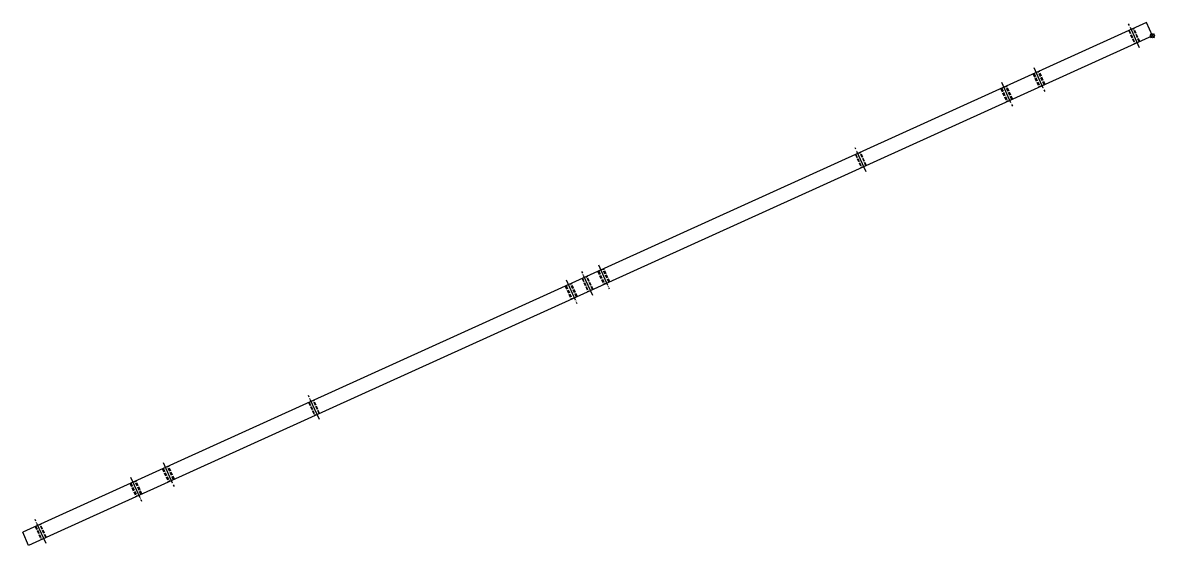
# Model space of a CAD drawing. Extents: x -1032 to -14, y 350 to 821.
import ezdxf

# ---------------------------------------------------------------- set-up
doc = ezdxf.new("R2010")
doc.units = 0
doc.header["$MEASUREMENT"] = 0
doc.linetypes.add('CENTER', pattern=[22, 20, -1, 0, -1])
doc.linetypes.add('DASHED', pattern=[4, 3, -1])
doc.layers.get('0').update_dxf_attribs({"linetype": 'CONTINUOUS'})
doc.layers.add('$PARTREF_BOM', color=7, linetype='CONTINUOUS')
doc.styles.get("Standard").update_dxf_attribs({"font": 'txt.shx', "bigfont": 'chineset.shx'})

# ---------------------------------------------------------------- blocks, each defined once
blk = doc.blocks.new('PARTREF')
at = {"layer": '$PARTREF_BOM', "color": 2}
for p, q in [((-1.8, -1.8), (1.8, 1.8)), ((-1.8, 1.8), (1.8, -1.8))]:
    blk.add_line(p, q, dxfattribs=at)
blk.add_circle((0, 0), 1.75, dxfattribs=at)
at = {"layer": '$PARTREF_BOM', "color": 2, "flags": 1}
for tag, p in [('TAG5', (-16.1, -5)), ('TAG4', (-16.1, -9)), ('TAG10', (-5.7, -5)), ('TAG9', (-5.7, -9)), ('TAG15', (5.6, -4.7)), ('TAG14', (5.6, -8.7)), ('TAG3', (-16.1, -13)), ('TAG2', (-16.1, -17)), ('TAG1', (-16.1, -21)), ('TAG8', (-5.7, -13)), ('TAG7', (-5.7, -17)), ('TAG6', (-5.7, -21)), ('TAG13', (5.6, -12.7)), ('TAG12', (5.6, -16.7)), ('TAG11', (5.6, -20.7))]:
    blk.add_attdef(tag, p, '', height=2.5, dxfattribs=at)

msp = doc.modelspace()

# ---------------------------------------------------------------- linework, layer by layer
at = {"color": 7, "linetype": 'CONTINUOUS'}
for p, q in [((-21.2, 820.5), (-1031.9, 361.7)), ((-15.8, 808.7), (-1026.6, 349.9))]:
    msp.add_line(p, q, dxfattribs=at)
at = {"color": 1, "linetype": 'CENTER'}
for p, q in [((-27.4, 797.9), (-37.2, 819.5)), ((-122.5, 780), (-112.7, 758.4)), ((-151.7, 766.8), (-141.8, 745.2)), ((-273.3, 686.3), (-283.1, 707.9)), ((-514.1, 602.3), (-504.3, 580.7)), ((-519.1, 574.7), (-528.9, 596.3)), ((-543.2, 589), (-533.4, 567.5)), ((-765, 463.1), (-774.8, 484.7)), ((-905.6, 424.5), (-895.8, 403)), ((-934.8, 411.3), (-925, 389.7)), ((-1010.8, 351.5), (-1020.6, 373.1))]:
    msp.add_line(p, q, dxfattribs=at)
at = {"color": 3, "linetype": 'DASHED'}
for p, q in [((-27.7, 803.3), (-33, 815.1)), ((-27.2, 803.5), (-32.6, 815.3)), ((-37.1, 813.3), (-31.8, 801.4)), ((-36.7, 813.5), (-31.3, 801.6)), ((-123.2, 774.2), (-117.8, 762.4)), ((-122.3, 774.6), (-116.9, 762.8)), ((-113.3, 764.4), (-118.6, 776.3)), ((-112.3, 764.9), (-117.7, 776.7)), ((-141.5, 751.6), (-146.9, 763.5)), ((-152.3, 761), (-146.9, 749.1)), ((-151.4, 761.4), (-146, 749.6)), ((-142.4, 751.2), (-147.8, 763.1)), ((-273.5, 691.7), (-278.9, 703.5)), ((-273.1, 691.9), (-278.4, 703.7)), ((-283, 701.7), (-277.6, 689.8)), ((-282.5, 701.9), (-277.2, 690)), ((-519.4, 580.1), (-524.7, 591.9)), ((-518.9, 580.3), (-524.3, 592.1)), ((-514.7, 596.5), (-509.4, 584.6)), ((-513.8, 596.9), (-508.4, 585.1)), ((-504.8, 586.7), (-510.2, 598.5)), ((-503.9, 587.1), (-509.3, 599)), ((-543.9, 583.3), (-538.5, 571.4)), ((-543, 583.7), (-537.6, 571.8)), ((-533.9, 573.5), (-539.3, 585.3)), ((-533, 573.9), (-538.4, 585.7)), ((-528.8, 590.1), (-523.5, 578.2)), ((-528.4, 590.3), (-523, 578.4)), ((-774.7, 478.5), (-769.3, 466.6)), ((-774.2, 478.7), (-768.9, 466.8)), ((-765.2, 468.5), (-770.6, 480.3)), ((-764.8, 468.7), (-770.1, 480.5)), ((-906.3, 418.8), (-900.9, 406.9)), ((-905.4, 419.2), (-900, 407.3)), ((-896.4, 409), (-901.7, 420.8)), ((-895.4, 409.4), (-900.8, 421.2)), ((-925.5, 395.8), (-930.9, 407.6)), ((-924.6, 396.2), (-930, 408)), ((-935.4, 405.5), (-930, 393.7)), ((-934.5, 405.9), (-929.1, 394.1)), ((-1020.6, 366.9), (-1015.2, 355)), ((-1020.1, 367.1), (-1014.7, 355.3)), ((-1011.1, 356.9), (-1016.5, 368.7)), ((-1010.6, 357.1), (-1016, 368.9))]:
    msp.add_line(p, q, dxfattribs=at)
at = {"color": 7}
for p, q in [((-15.8, 808.7), (-21.2, 820.5)), ((-1026.6, 349.9), (-1031.9, 361.7))]:
    msp.add_line(p, q, dxfattribs=at)

# ---------------------------------------------------------------- block references
msp.add_blockref('PARTREF', (-15.8, 808.7), dxfattribs=at)

doc.saveas('drawing.dxf')
